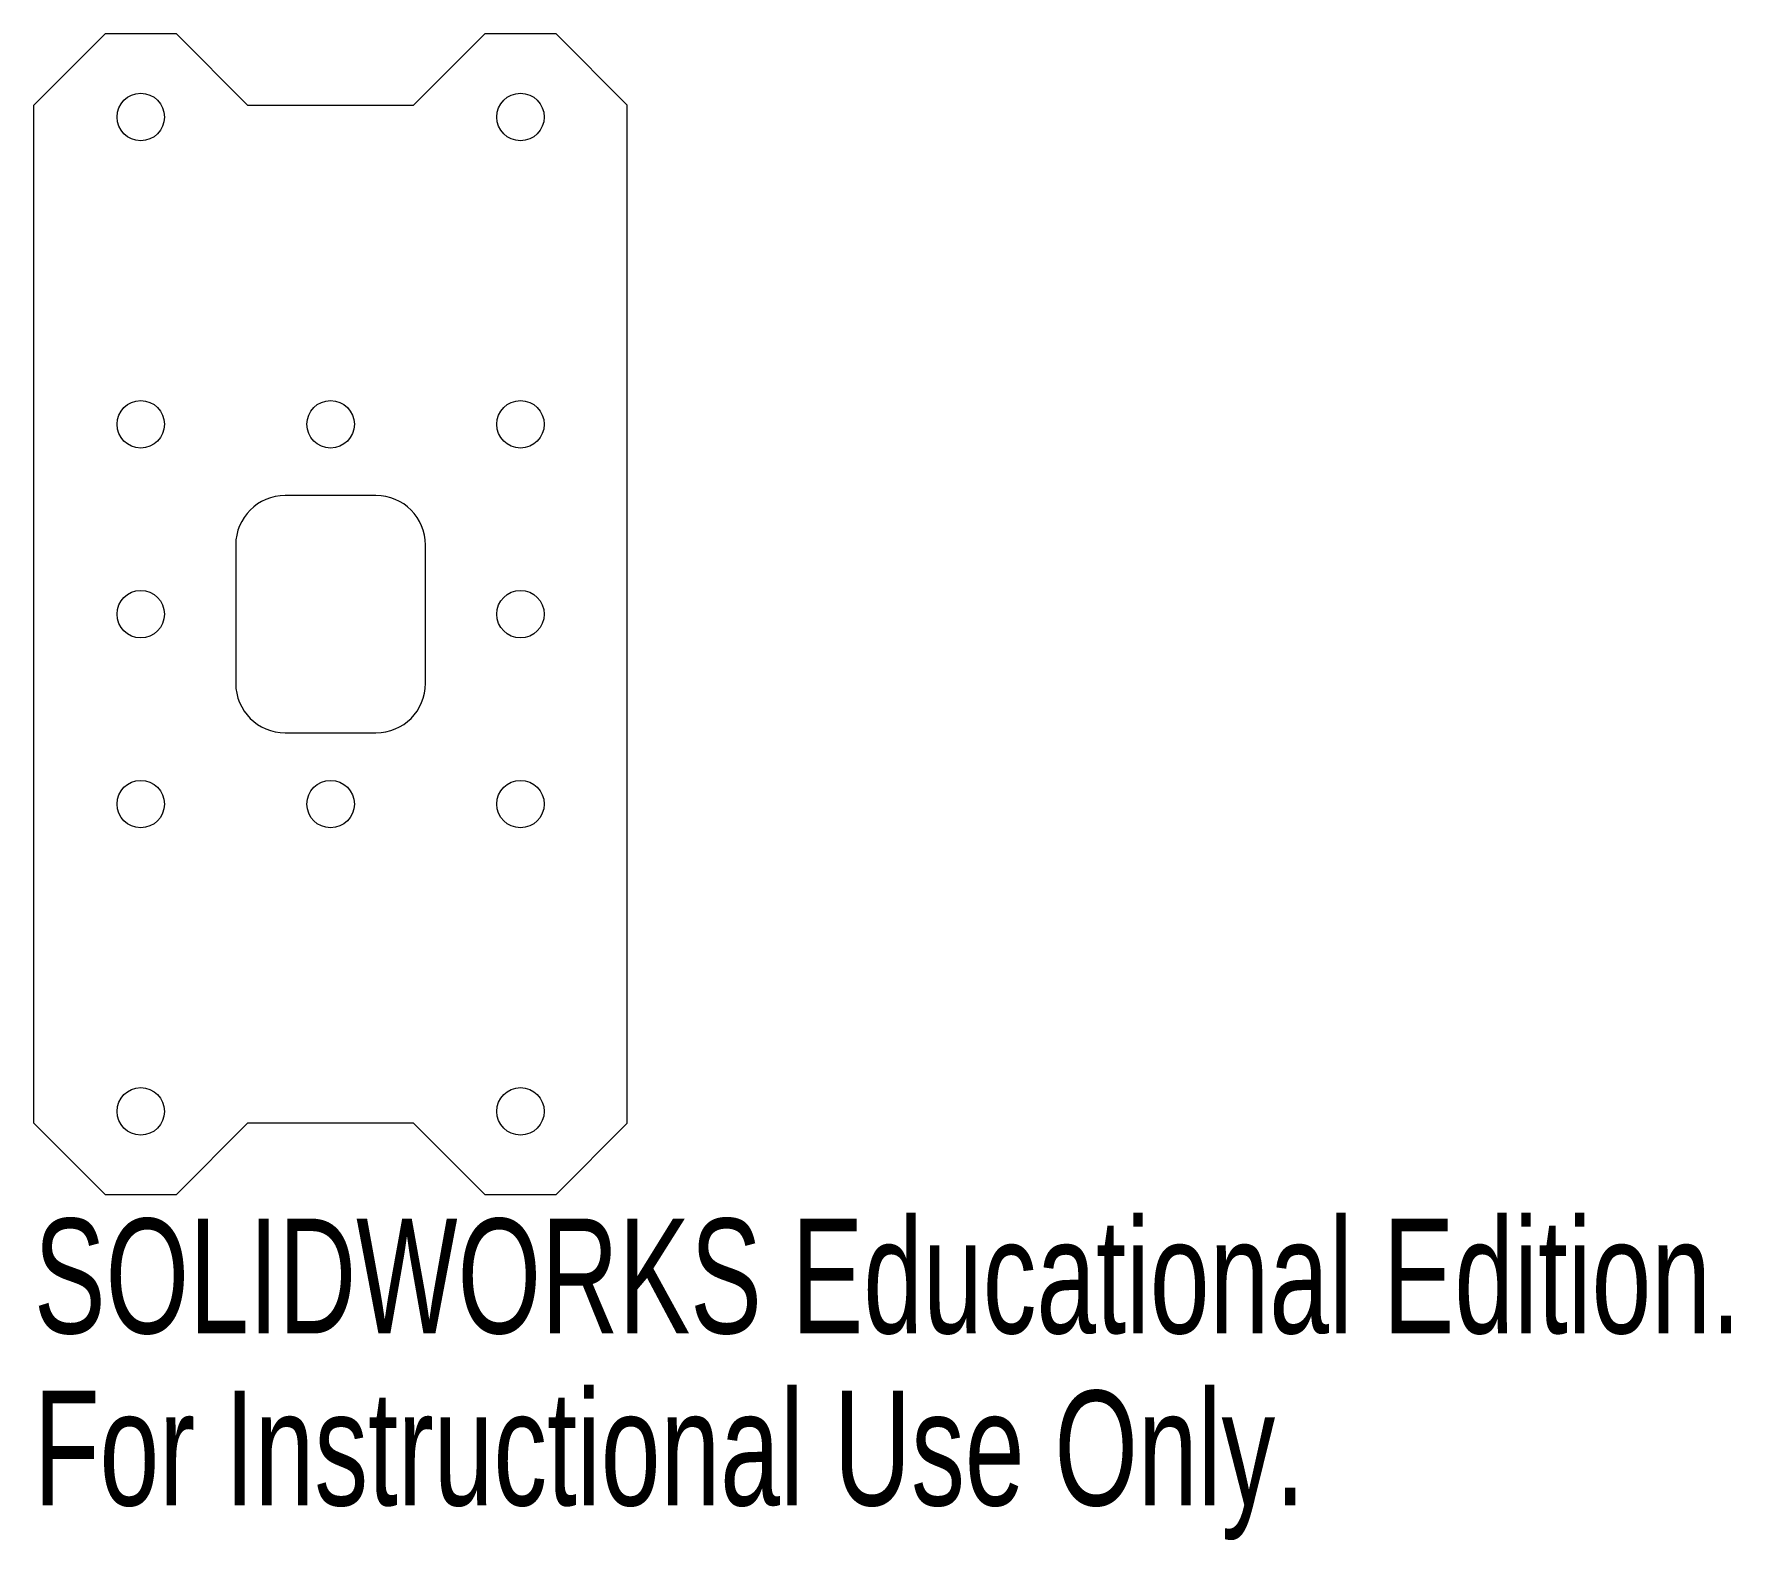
# Model space of a CAD drawing. Header units: millimetres. Extents: x 0 to 71.5, y -56 to 7.4.
import ezdxf

# ---------------------------------------------------------------- set-up
doc = ezdxf.new("R2010")
doc.units = ezdxf.units.MM
doc.styles.add('SLDTEXTSTYLE0', font='TXT', dxfattribs={"width": 0.7})

msp = doc.modelspace()

# ---------------------------------------------------------------- linework, layer by layer
at = {"color": 7, "linetype": 'Continuous', "lineweight": 15}
for p, q in [((0, 4.447), (3, 7.447)), ((6, 7.447), (3, 7.447)), ((6, 7.447), (9, 4.447)), ((16, 4.447), (19, 7.447)), ((22, 7.447), (19, 7.447)), ((22, 7.447), (25, 4.447)), ((0, -38.447), (0, 4.447)), ((9, 4.447), (16, 4.447)), ((25, -38.447), (25, 4.447)), ((14.412, -12), (10.588, -12)), ((8.5, -14.087), (8.5, -19.913)), ((16.5, -19.913), (16.5, -14.087)), ((10.588, -22), (14.412, -22)), ((0, -38.447), (3, -41.447)), ((9, -38.447), (6, -41.447)), ((16, -38.447), (9, -38.447)), ((19, -41.447), (16, -38.447)), ((22, -41.447), (25, -38.447)), ((3, -41.447), (6, -41.447)), ((19, -41.447), (22, -41.447))]:
    msp.add_line(p, q, dxfattribs=at)
for centre in [(4.5, 3.947), (20.5, 3.947), (4.5, -9), (12.5, -9), (20.5, -9), (4.5, -17), (20.5, -17), (4.5, -25), (12.5, -25), (20.5, -25), (4.5, -37.947), (20.5, -37.947)]:
    msp.add_circle(centre, 1, dxfattribs=at)
for centre, start, end in [((10.588, -14.087), 90, 180), ((14.412, -14.087), 0, 90), ((10.588, -19.913), 180, 270), ((14.412, -19.913), 270, 0)]:
    msp.add_arc(centre, 2.087, start, end, dxfattribs=at)

# ---------------------------------------------------------------- texts
at = {"color": 7, "linetype": 'Continuous', "char_height": 4.83362, "attachment_point": 1, "style": 'SLDTEXTSTYLE0'}
for s, insert in [('SOLIDWORKS Educational Edition.', (0, -42.466)), ('For Instructional Use Only.', (0, -49.717))]:
    msp.add_mtext(s, dxfattribs=dict(at, insert=insert))

doc.saveas('drawing.dxf')
